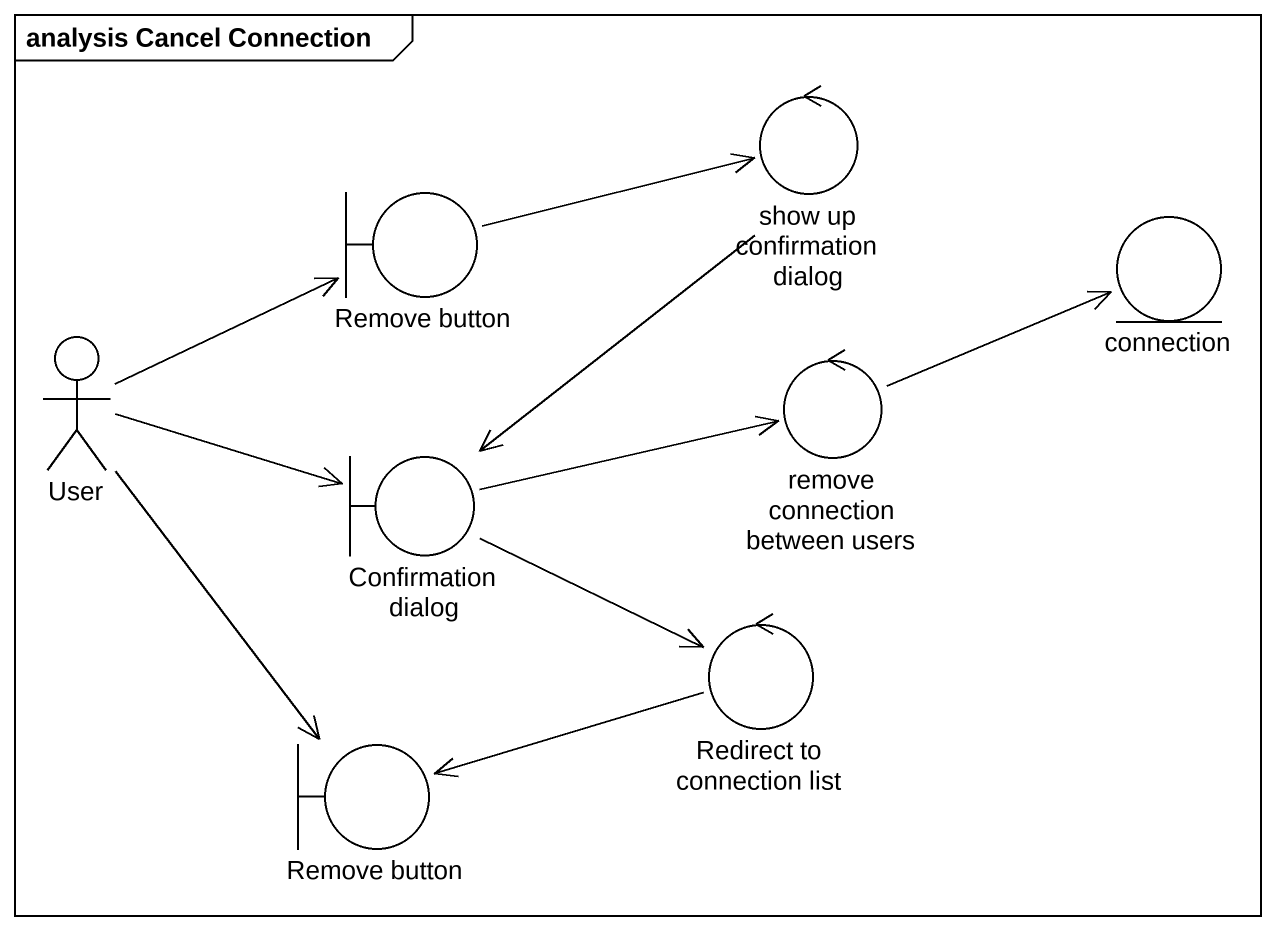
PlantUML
@startuml
mainframe analysis Cancel Connection
control "show up confirmation dialog" as show_up_confirmation_dialog
boundary "Remove button" as Remove_button
entity connection
actor User
control "remove connection between users" as remove_connection_between
boundary "Confirmation dialog" as Confirmation_dialog
control "Redirect to connection list" as Redirect_to_connection_list
boundary "Remove button" as Remove_button_2
show_up_confirmation_dialog --> Confirmation_dialog
Remove_button -right-> show_up_confirmation_dialog
User -right-> Remove_button
User -right-> Confirmation_dialog
User --> Remove_button_2
remove_connection_between -right-> connection
Confirmation_dialog -right-> remove_connection_between
Confirmation_dialog -right-> Redirect_to_connection_list
Redirect_to_connection_list -left-> Remove_button_2
@enduml
